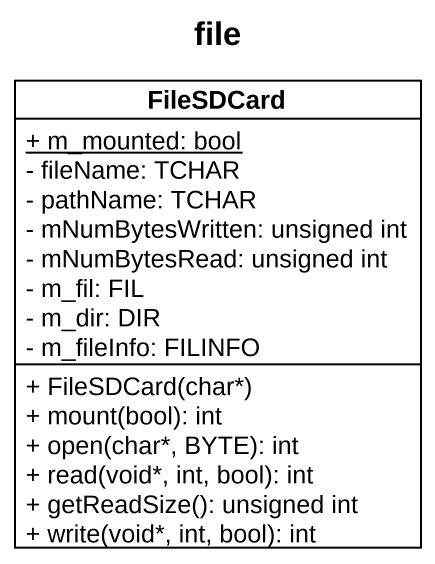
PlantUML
@startuml
title file
hide circle
hide empty members
skinparam classAttributeIconSize 0
class FileSDCard {
  {static} + m_mounted: bool
  - fileName: TCHAR
  - pathName: TCHAR
  - mNumBytesWritten: unsigned int
  - mNumBytesRead: unsigned int
  - m_fil: FIL
  - m_dir: DIR
  - m_fileInfo: FILINFO
  + FileSDCard(char*)
  + mount(bool): int
  + open(char*, BYTE): int
  + read(void*, int, bool): int
  + getReadSize(): unsigned int
  + write(void*, int, bool): int
}
@enduml
